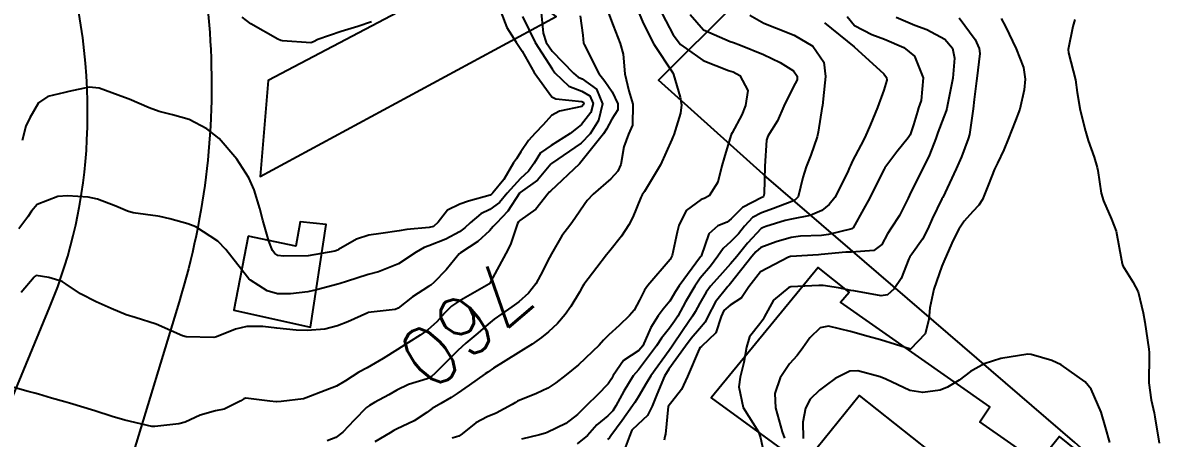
# Model space of a CAD drawing. Header units: metres. Extents: x 318500 to 325275, y 7408834 to 7428799.
# Drawn here: x 322217.8 to 322293.9, y 7422089 to 7422116.5 of the extents above; entities that cross this region are included whole.
import ezdxf
from ezdxf.enums import TextEntityAlignment as Align

# ---------------------------------------------------------------- set-up
doc = ezdxf.new("R2010")
doc.units = ezdxf.units.M
doc.header["$MEASUREMENT"] = 0
for name, color, linetype in [('Cotas', 45, 'Continuous'), ('Curvas de Nivel 1m', 11, 'Continuous'), ('Curvas de Nivel 5m', 15, 'Continuous'), ('Divisas', 45, 'Continuous'), ('Edificações', 30, 'Continuous'), ('Linha Férrea', 20, 'Continuous'), ('Vias Primárias', 230, 'Continuous')]:
    doc.layers.add(name, color=color, linetype=linetype)
doc.styles.add('Style-STANDARD', font='STANDARD.shx')

msp = doc.modelspace()

# ---------------------------------------------------------------- linework, layer by layer
at = {"layer": 'Curvas de Nivel 1m', "flags": 128}
for points, elevation in [([(322252.122, 7422117.198), (322252.235, 7422115.827), (322252.451, 7422115.194), (322252.852, 7422114.629), (322254.26, 7422113.169), (322254.576, 7422112.912), (322254.826, 7422112.783), (322255.782, 7422112.107), (322256.169, 7422111.14), (322255.905, 7422110.031), (322255.363, 7422109.151), (322254.771, 7422108.537), (322252.8, 7422107.189), (322252.749, 7422107.14), (322251.867, 7422106.071), (322250.731, 7422105.269), (322250.675, 7422105.211), (322249.906, 7422104.028), (322249.154, 7422103.233), (322248.933, 7422103), (322248.692, 7422102.709), (322247.919, 7422102.014), (322246.769, 7422101.269), (322246.669, 7422101.196), (322245.807, 7422100.13), (322244.991, 7422099.287), (322244.808, 7422099.128), (322244.646, 7422099.019), (322243.59, 7422098.351), (322242.624, 7422097.597), (322242.432, 7422097.513), (322240.856, 7422097.338), (322240.655, 7422097.304), (322240.619, 7422097.294), (322239.29, 7422096.68), (322238.606, 7422096.418), (322237.782, 7422096.202), (322236.601, 7422096.116), (322235.869, 7422096.139), (322234.603, 7422096.262), (322233.659, 7422096.38), (322232.604, 7422096.379), (322231.86, 7422096.203), (322230.593, 7422095.697), (322230.419, 7422095.655), (322228.593, 7422095.693), (322228.335, 7422095.763), (322226.605, 7422096.525), (322225.193, 7422096.969), (322224.614, 7422097.144), (322223.608, 7422097.57), (322222.624, 7422098.018), (322221.57, 7422098.537), (322220.636, 7422099.186), (322220.373, 7422099.349), (322219.481, 7422099.627), (322218.642, 7422099.756), (322218.565, 7422099.717), (322218.503, 7422099.641), (322217.645, 7422098.635)], 762), ([(322249.431, 7422117.232), (322249.835, 7422116.19), (322250.461, 7422115.216), (322250.851, 7422114.619), (322251.654, 7422113.202), (322252.814, 7422111.604), (322253.092, 7422111.465), (322254.811, 7422111.289), (322254.897, 7422111.245), (322254.932, 7422111.158), (322254.907, 7422111.06), (322254.807, 7422110.969), (322253.331, 7422110.653), (322252.797, 7422110.356), (322252.238, 7422109.746), (322251.719, 7422109.201), (322251.273, 7422108.705), (322250.761, 7422107.958), (322250.471, 7422107.497), (322250.29, 7422107.217), (322249.633, 7422106.121), (322248.911, 7422105.237), (322248.825, 7422105.142), (322248.728, 7422105.082), (322247.294, 7422104.689), (322246.718, 7422104.484), (322245.909, 7422104.081), (322245.291, 7422103.284), (322244.974, 7422103.009), (322244.695, 7422102.929), (322243.203, 7422102.801), (322242.691, 7422102.718), (322241.489, 7422102.537), (322240.686, 7422102.42), (322239.88, 7422102.16), (322238.672, 7422101.473), (322238.605, 7422101.437), (322238.433, 7422101.374), (322236.667, 7422101.064), (322235.042, 7422101.04), (322234.667, 7422101.085), (322234.454, 7422101.211), (322234.308, 7422101.425), (322234.069, 7422102.039), (322233.665, 7422103.436), (322233.468, 7422104.199), (322233.086, 7422105.445), (322232.732, 7422106.222), (322231.936, 7422107.462), (322230.77, 7422108.844), (322229.962, 7422109.488), (322228.786, 7422110.088), (322227.676, 7422110.404), (322226.791, 7422110.617), (322226.128, 7422110.875), (322224.799, 7422111.436), (322224.503, 7422111.563), (322222.809, 7422112.184), (322222.154, 7422112.246), (322220.805, 7422111.955), (322220.536, 7422111.882), (322219.405, 7422111.631), (322218.796, 7422111.201), (322218.226, 7422110.205), (322217.967, 7422109.648), (322217.714, 7422108.702)], 764), ([(322254.688, 7422116.964), (322254.868, 7422115.694), (322254.928, 7422115.159), (322254.954, 7422115.063), (322255.933, 7422113.143), (322256.326, 7422112.639), (322256.818, 7422111.925), (322257.191, 7422111.126), (322257.186, 7422110.745), (322256.795, 7422110.111), (322256.454, 7422109.466), (322256.255, 7422109.138), (322254.752, 7422107.279), (322254.643, 7422107.162), (322252.732, 7422105.349), (322252.65, 7422105.271), (322252.576, 7422105.192), (322251.755, 7422104.159), (322250.703, 7422103.396), (322250.608, 7422103.305), (322250.554, 7422103.212), (322250.08, 7422101.818), (322249.763, 7422101.224), (322248.757, 7422099.344), (322248.704, 7422099.239), (322248.679, 7422099.21), (322248.649, 7422099.192), (322247.412, 7422098.485), (322246.632, 7422098.039), (322246.178, 7422097.723), (322245.726, 7422097.279), (322245.2, 7422096.695), (322244.603, 7422096.15), (322244.103, 7422095.792), (322243.314, 7422095.309), (322242.585, 7422094.854), (322241.649, 7422094.259), (322240.573, 7422093.642), (322240.031, 7422093.348), (322239.144, 7422092.778), (322238.556, 7422092.416), (322237.797, 7422092.136), (322236.544, 7422091.646), (322236.357, 7422091.588), (322234.883, 7422091.417), (322234.577, 7422091.382), (322234.539, 7422091.379), (322234.14, 7422091.426), (322232.543, 7422091.618), (322232.407, 7422091.587), (322232.204, 7422091.455), (322231.095, 7422090.908), (322230.53, 7422090.79), (322229.519, 7422090.496), (322228.518, 7422090.037), (322228.101, 7422089.922), (322226.513, 7422089.739), (322226.3, 7422089.747), (322224.519, 7422090.172), (322223.674, 7422090.417), (322222.528, 7422090.785), (322220.856, 7422091.285), (322220.536, 7422091.376), (322219.666, 7422091.623), (322218.8, 7422091.894), (322218.543, 7422091.968), (322218.115, 7422092.074), (322216.548, 7422092.506)], 761), ([(322250.877, 7422116.923), (322251.71, 7422115.201), (322252.834, 7422113.446), (322253.019, 7422113.187), (322253.952, 7422112.304), (322254.818, 7422111.98), (322255.339, 7422111.676), (322255.552, 7422111.149), (322255.397, 7422110.555), (322254.789, 7422109.766), (322254.458, 7422109.492), (322254.037, 7422109.171), (322252.768, 7422108.375), (322252.073, 7422107.884), (322251.645, 7422107.201), (322251.278, 7422106.671), (322250.74, 7422106.186), (322249.86, 7422105.223), (322249.356, 7422104.595), (322248.713, 7422104.127), (322248.123, 7422103.834), (322247.417, 7422103.259), (322247.053, 7422102.906), (322246.691, 7422102.65), (322245.798, 7422102.165), (322244.677, 7422101.727), (322244.355, 7422101.615), (322243.832, 7422101.303), (322242.662, 7422100.541), (322241.33, 7422100.007), (322240.655, 7422099.813), (322239.212, 7422099.362), (322238.791, 7422099.225), (322238.647, 7422099.186), (322237.217, 7422098.816), (322236.639, 7422098.686), (322235.506, 7422098.542), (322234.637, 7422098.553), (322233.958, 7422098.748), (322232.845, 7422099.447), (322232.737, 7422099.544), (322232.643, 7422099.656), (322231.216, 7422101.472), (322230.678, 7422102.032), (322229.214, 7422102.973), (322228.695, 7422103.187), (322227.512, 7422103.518), (322226.846, 7422103.672), (322226.702, 7422103.694), (322225.068, 7422103.919), (322224.705, 7422104.025), (322223.919, 7422104.357), (322222.712, 7422104.825), (322222.085, 7422104.96), (322220.714, 7422105.029), (322220.087, 7422104.993), (322218.708, 7422104.473), (322218.332, 7422104.016), (322218.097, 7422103.646), (322217.484, 7422102.856)], 763), ([(322258.6, 7422117.113), (322258.881, 7422116.487), (322259.576, 7422115.099), (322260.832, 7422113.188), (322260.895, 7422113.079), (322261.321, 7422111.578), (322261.412, 7422111.071), (322261.35, 7422110.524), (322260.901, 7422109.078), (322260.868, 7422108.989), (322260.775, 7422108.762), (322260.024, 7422107.091), (322258.962, 7422105.336), (322258.808, 7422105.109), (322258.783, 7422105.055), (322258.727, 7422104.926), (322258.191, 7422103.632), (322257.927, 7422103.118), (322257.442, 7422102.369), (322256.674, 7422101.394), (322256.551, 7422101.253), (322256.453, 7422101.133), (322255.802, 7422100.284), (322254.952, 7422099.155), (322254.828, 7422098.977), (322254.643, 7422098.663), (322254.088, 7422097.708), (322253.711, 7422097.174), (322253.205, 7422096.587), (322252.602, 7422096.017), (322252.144, 7422095.648), (322251.525, 7422095.201), (322250.949, 7422094.844), (322250.584, 7422094.626), (322248.945, 7422093.606), (322248.571, 7422093.357), (322248.405, 7422093.242), (322247.33, 7422092.481), (322246.55, 7422091.932), (322246.147, 7422091.665), (322245.459, 7422091.276), (322244.881, 7422090.939), (322244.531, 7422090.685), (322243.692, 7422090.133), (322242.514, 7422089.565), (322242.355, 7422089.479), (322242.098, 7422089.324), (322241.098, 7422088.74)], 759), ([(322260.132, 7422117.091), (322260.87, 7422115.715), (322261.357, 7422115.073), (322262.844, 7422114.003), (322264.531, 7422113.336), (322264.833, 7422113.25), (322265.291, 7422113.023), (322265.816, 7422112.011), (322265.665, 7422111.017), (322265.408, 7422110.414), (322264.783, 7422109.22), (322264.711, 7422109.101), (322264.68, 7422109.031), (322264.233, 7422107.56), (322264.093, 7422107.037), (322263.828, 7422105.951), (322263.239, 7422105.045), (322262.908, 7422104.868), (322262.726, 7422104.797), (322261.716, 7422104.064), (322261.234, 7422103.072), (322261.136, 7422102.631), (322260.785, 7422101.078), (322260.667, 7422100.827), (322259.186, 7422099.102), (322258.966, 7422098.784), (322258.635, 7422098.118), (322258.272, 7422097.466), (322257.977, 7422097.116), (322257.283, 7422096.45), (322256.601, 7422095.831), (322256.255, 7422095.476), (322255.949, 7422095.14), (322254.577, 7422093.834), (322253.778, 7422093.172), (322253.096, 7422092.648), (322252.557, 7422092.296), (322251.807, 7422091.942), (322250.543, 7422091.42), (322250.405, 7422091.349), (322250.198, 7422091.215), (322249.125, 7422090.638), (322248.527, 7422090.391), (322247.778, 7422089.991), (322246.873, 7422089.256), (322246.65, 7422089.117), (322246.508, 7422089.061), (322246.22, 7422088.978)], 758), ([(322261.988, 7422117.064), (322262.875, 7422116.039), (322264.633, 7422115.263), (322264.862, 7422115.19), (322265.316, 7422115.023), (322266.851, 7422114.406), (322267.949, 7422113.878), (322268.835, 7422113.33), (322269.073, 7422112.968), (322269.076, 7422112.719), (322268.823, 7422112.233), (322268.192, 7422110.979), (322267.767, 7422110.014), (322267.14, 7422108.995), (322267.04, 7422108.732), (322266.931, 7422106.997), (322266.901, 7422105.167), (322266.853, 7422104.998), (322266.781, 7422104.948), (322266.729, 7422104.926), (322265.468, 7422104.27), (322264.707, 7422103.523), (322264.448, 7422103.289), (322263.823, 7422103.039), (322263.216, 7422102.521), (322262.707, 7422101.05), (322262.696, 7422101.024), (322262.669, 7422100.993), (322261.261, 7422099.071), (322261.027, 7422098.692), (322260.635, 7422098.066), (322260.196, 7422097.517), (322259.871, 7422097.091), (322259.392, 7422096.315), (322258.845, 7422095.106), (322258.587, 7422094.794), (322257.581, 7422094.119), (322256.887, 7422093.127), (322256.784, 7422092.91), (322256.562, 7422092.567), (322255.851, 7422091.84), (322255.122, 7422091.151), (322254.834, 7422090.857), (322254.531, 7422090.534), (322253.751, 7422089.943), (322252.513, 7422089.358), (322252.395, 7422089.307), (322252.013, 7422089.195), (322250.811, 7422088.903)], 757), ([(322265.938, 7422117.014), (322266.882, 7422116.481), (322267.715, 7422116.15), (322268.871, 7422115.678), (322270.122, 7422114.957), (322270.844, 7422113.901), (322270.951, 7422112.948), (322270.815, 7422111.478), (322270.75, 7422111.011), (322270.74, 7422110.951), (322270.479, 7422109.259), (322270.406, 7422108.954), (322269.99, 7422107.729), (322269.673, 7422106.961), (322269.45, 7422106.256), (322269.143, 7422104.966), (322268.936, 7422104.759), (322268.725, 7422104.669), (322267.514, 7422104.192), (322266.714, 7422103.913), (322266.122, 7422103.596), (322265.591, 7422103.017), (322265.198, 7422102.517), (322264.685, 7422102.007), (322264.17, 7422101.543), (322263.822, 7422101.038), (322263.332, 7422100.375), (322262.655, 7422099.57), (322262.29, 7422099.055), (322261.684, 7422098.015), (322261.169, 7422097.072), (322260.958, 7422096.731), (322260.608, 7422096.273), (322260.09, 7422095.595), (322259.762, 7422095.092), (322258.574, 7422093.509), (322258.379, 7422093.305), (322258.22, 7422093.114), (322257.586, 7422092.089), (322257.072, 7422091.125), (322256.865, 7422090.796), (322256.53, 7422090.466), (322255.807, 7422089.855), (322255.186, 7422089.15), (322254.504, 7422088.603)], 756), ([(322272.396, 7422116.927), (322272.881, 7422116.324), (322274.039, 7422115.736), (322274.868, 7422115.43), (322276.153, 7422114.877), (322276.851, 7422114.292), (322277.441, 7422112.861), (322277.307, 7422111.354), (322277.13, 7422110.865), (322277.048, 7422110.625), (322276.793, 7422109.743), (322276.563, 7422109.092), (322276.432, 7422108.873), (322275.692, 7422107.955), (322274.886, 7422106.889), (322274.837, 7422106.801), (322274.747, 7422106.608), (322273.903, 7422104.902), (322273.483, 7422104.145), (322272.797, 7422102.919), (322272.751, 7422102.868), (322272.699, 7422102.847), (322271.167, 7422102.469), (322270.692, 7422102.409), (322269.296, 7422102.359), (322268.69, 7422102.274), (322267.683, 7422101.987), (322266.679, 7422101.603), (322266.346, 7422101.334), (322266.076, 7422101.009), (322264.652, 7422099.222), (322264.564, 7422099.117), (322264.485, 7422099.032), (322263.665, 7422098.009), (322263.169, 7422097.045), (322262.993, 7422096.668), (322262.608, 7422096.232), (322262.066, 7422095.59), (322261.688, 7422095.064), (322260.575, 7422093.549), (322260.298, 7422093.084), (322259.772, 7422091.871), (322259.468, 7422091.096), (322259.156, 7422090.475), (322258.522, 7422089.89), (322258.133, 7422089.496), (322257.957, 7422089.116), (322257.58, 7422088.039)], 754), ([(322275.632, 7422116.883), (322276.882, 7422116.359), (322277.677, 7422116.059), (322278.869, 7422115.423), (322279.371, 7422114.832), (322279.515, 7422114.165), (322279.408, 7422112.831), (322279.043, 7422111.067), (322279.001, 7422110.837), (322278.964, 7422110.681), (322278.801, 7422110.271), (322278.395, 7422109.237), (322278.27, 7422108.848), (322277.861, 7422107.756), (322277.412, 7422106.86), (322276.736, 7422105.51), (322276.531, 7422105.073), (322276.44, 7422104.873), (322275.865, 7422103.726), (322275.309, 7422102.884), (322275.063, 7422102.518), (322274.684, 7422101.808), (322274.163, 7422101.413), (322272.676, 7422101.312), (322272.304, 7422101.297), (322270.673, 7422101.141), (322270.492, 7422101.132), (322268.671, 7422101.017), (322268.633, 7422101.009), (322268.51, 7422100.972), (322266.66, 7422099.998), (322265.868, 7422099.012), (322265.384, 7422098.273), (322264.632, 7422097.799), (322264.219, 7422097.442), (322264.053, 7422097.036), (322263.687, 7422095.955), (322262.731, 7422095.049), (322262.651, 7422094.988), (322262.588, 7422094.88), (322261.807, 7422093.061), (322261.422, 7422092.202), (322260.54, 7422091.08), (322260.346, 7422089.249), (322260.307, 7422089.083), (322260.27, 7422088.846)], 753), ([(322279.817, 7422116.826), (322280.869, 7422115.397), (322281.15, 7422114.807), (322281.194, 7422114.468), (322280.989, 7422112.808), (322280.97, 7422112.667), (322280.816, 7422111.428), (322280.745, 7422110.811), (322280.499, 7422109.1), (322280.421, 7422108.815), (322279.965, 7422107.619), (322279.627, 7422106.827), (322278.731, 7422104.935), (322278.68, 7422104.841), (322278.036, 7422103.524), (322277.736, 7422102.854), (322277.38, 7422102.169), (322276.675, 7422101.179), (322276.543, 7422101), (322276.484, 7422100.872), (322275.984, 7422099.549), (322275.52, 7422098.881), (322275.058, 7422098.472), (322274.643, 7422098.405), (322272.833, 7422098.731), (322272.648, 7422098.77), (322271.823, 7422098.932), (322270.809, 7422099.105), (322270.652, 7422099.105), (322270.512, 7422099.09), (322268.65, 7422098.996), (322268.524, 7422098.972), (322267.508, 7422098.116), (322266.897, 7422096.996), (322266.805, 7422096.809), (322266.613, 7422096.556), (322265.913, 7422095.698), (322265.719, 7422095.013), (322265.549, 7422093.984), (322265.297, 7422093.019), (322265.206, 7422092.375), (322265.507, 7422091.015), (322266.516, 7422089.385), (322266.659, 7422088.998), (322266.972, 7422087.47)], 752), ([(322282.608, 7422116.793), (322282.882, 7422116.251), (322283.602, 7422114.779), (322284.08, 7422113.533), (322284.195, 7422112.77), (322284.126, 7422112.073), (322283.831, 7422110.775), (322283.556, 7422110.021), (322283.073, 7422108.786), (322282.769, 7422108.088), (322282.35, 7422107.2), (322282.171, 7422106.796), (322281.752, 7422105.787), (322281.354, 7422104.804), (322281.117, 7422104.413), (322280.718, 7422103.998), (322280.16, 7422103.367), (322279.807, 7422102.823), (322279.421, 7422102.097), (322278.86, 7422100.837), (322278.665, 7422100.369), (322278.144, 7422098.848), (322277.87, 7422097.613), (322277.797, 7422096.852), (322277.575, 7422095.886), (322276.59, 7422094.87), (322274.599, 7422095.489), (322273.791, 7422095.713), (322272.607, 7422096.043), (322271.154, 7422096.4), (322270.61, 7422096.299), (322269.928, 7422095.629), (322269.464, 7422094.961), (322269.086, 7422094.464), (322268.579, 7422093.913), (322267.943, 7422092.979), (322267.607, 7422091.932), (322267.644, 7422090.983), (322268.087, 7422089.406), (322268.232, 7422088.974)], 751)]:
    msp.add_lwpolyline(points, dxfattribs=dict(at, elevation=elevation))
at = {"layer": 'Curvas de Nivel 5m', "flags": 128}
for points, elevation in [([(322240.872, 7422116.573), (322239.957, 7422116.272), (322238.866, 7422115.92), (322237.321, 7422115.393), (322237.015, 7422115.241), (322236.857, 7422115.187), (322234.973, 7422115.314), (322234.859, 7422115.336), (322234.666, 7422115.432), (322232.87, 7422116.446), (322232.295, 7422116.879)], 765), ([(322256.571, 7422117.135), (322256.878, 7422116.321), (322257.339, 7422115.125), (322257.545, 7422114.428), (322257.657, 7422113.122), (322257.93, 7422112.007), (322258.196, 7422111.116), (322258.176, 7422109.73), (322257.909, 7422109.119), (322257.602, 7422108.287), (322257.397, 7422107.124), (322257.204, 7422106.667), (322256.74, 7422106.156), (322255.56, 7422105.148), (322255.156, 7422104.721), (322254.714, 7422104.081), (322254.345, 7422103.525), (322254.073, 7422103.169), (322253.488, 7422102.378), (322252.798, 7422101.188), (322252.668, 7422100.941), (322252.079, 7422099.772), (322251.762, 7422099.199), (322251.266, 7422098.578), (322250.632, 7422098.014), (322250.172, 7422097.671), (322249.508, 7422097.227), (322248.99, 7422096.858), (322248.609, 7422096.536), (322247.914, 7422095.937), (322247.118, 7422095.262), (322246.585, 7422094.792), (322245.093, 7422093.282), (322244.815, 7422093.037), (322244.564, 7422092.919), (322243.328, 7422092.539), (322242.553, 7422092.16), (322242.022, 7422091.851), (322241.058, 7422091.335), (322240.73, 7422091.145), (322240.535, 7422091.001), (322239.708, 7422090.166), (322238.968, 7422089.363), (322238.506, 7422089.01), (322237.92, 7422088.794)], 760), ([(322270.883, 7422116.507), (322272.86, 7422114.92), (322274.833, 7422113.114), (322275.004, 7422112.888), (322275.013, 7422112.703), (322274.822, 7422112.052), (322274.412, 7422110.896), (322273.936, 7422109.76), (322273.556, 7422108.908), (322273.293, 7422108.391), (322272.756, 7422107.349), (322272.616, 7422107.058), (322272.555, 7422106.923), (322272.406, 7422106.584), (322271.569, 7422104.937), (322271.211, 7422104.454), (322270.717, 7422104.071), (322269.939, 7422103.73), (322268.708, 7422103.489), (322268.288, 7422103.394), (322266.999, 7422102.996), (322266.773, 7422102.925), (322266.698, 7422102.877), (322265.789, 7422101.907), (322265.078, 7422101.024), (322264.665, 7422100.521), (322263.955, 7422099.74), (322263.34, 7422099.043), (322263.047, 7422098.643), (322262.633, 7422097.931), (322262.325, 7422097.354), (322262.143, 7422097.057), (322261.519, 7422096.153), (322260.796, 7422095.077), (322260.587, 7422094.787), (322259.378, 7422093.098), (322259.074, 7422092.59), (322258.549, 7422091.704), (322258.316, 7422091.34), (322258.174, 7422091.114), (322257.489, 7422090.157), (322256.722, 7422089.128), (322256.633, 7422089.005), (322256.508, 7422088.885)], 755), ([(322287.488, 7422116.724), (322287.345, 7422116.263), (322287.047, 7422114.728), (322287.064, 7422114.52), (322287.536, 7422112.723), (322287.647, 7422111.897), (322287.842, 7422110.72), (322288.192, 7422109.313), (322288.36, 7422108.714), (322288.763, 7422107.599), (322288.962, 7422106.915), (322289.006, 7422106.706), (322289.241, 7422105.209), (322289.377, 7422104.7), (322289.919, 7422103.484), (322290.23, 7422102.687), (322290.588, 7422100.764), (322290.595, 7422100.681), (322290.598, 7422100.61), (322290.667, 7422100.388), (322291.325, 7422099.338), (322291.678, 7422098.665), (322292.009, 7422097.28), (322292.12, 7422096.658), (322292.38, 7422094.866), (322292.401, 7422094.653), (322292.407, 7422094.471), (322292.394, 7422092.653), (322292.553, 7422091.51), (322292.743, 7422090.648), (322292.795, 7422090.388), (322293.08, 7422088.644)], 750), ([(322289.797, 7422088.691), (322289.507, 7422089.714), (322289.224, 7422090.7), (322288.563, 7422092.225), (322288.172, 7422092.714), (322286.581, 7422093.833), (322285.967, 7422094.122), (322284.588, 7422094.525), (322284.363, 7422094.539), (322282.585, 7422094.247), (322281.481, 7422093.901), (322280.576, 7422093.386), (322279.812, 7422092.821), (322279.046, 7422092.349), (322278.56, 7422092.167), (322277.417, 7422091.997), (322276.559, 7422092.129), (322274.963, 7422092.886), (322274.572, 7422093.045), (322273.098, 7422093.434), (322272.575, 7422093.421), (322271.597, 7422092.935), (322271.01, 7422092.496), (322270.558, 7422092.156), (322269.95, 7422091.555), (322269.629, 7422090.959), (322269.448, 7422090.039), (322269.479, 7422088.96)], 750)]:
    msp.add_lwpolyline(points, dxfattribs=dict(at, elevation=elevation))
at = {"layer": 'Divisas'}
msp.add_lwpolyline([(322379.634, 7422018.524), (322370.068, 7422024.893), (322364.2, 7422028.418), (322355.706, 7422034.66), (322340.408, 7422045.859), (322328.886, 7422054.877), (322316.132, 7422065.293), (322308.997, 7422070.805), (322293.129, 7422083.692), (322287.486, 7422088.694), (322267.05, 7422106.272), (322259.896, 7422112.703), (322280.636, 7422133.377), (322257.89, 7422148.633), (322240.998, 7422163.761), (322227.142, 7422181.34), (322210.616, 7422200.757)], dxfattribs=at)
at = {"layer": 'Edificações'}
for points in [[(322248.607, 7422120.376), (322234.018, 7422112.688), (322233.488, 7422106.325), (322253.116, 7422116.93)], [(322232.691, 7422102.362), (322231.745, 7422097.461), (322236.821, 7422096.343), (322237.853, 7422103.136), (322236.132, 7422103.308), (322235.852, 7422101.712)], [(322276.904, 7422086.76), (322279.46, 7422084.628), (322278.801, 7422083.805), (322280.778, 7422082.24), (322281.602, 7422083.146), (322285.062, 7422080.099), (322281.025, 7422075.734), (322284.074, 7422072.77), (322288.935, 7422077.299), (322292.479, 7422081.501), (322288.032, 7422084.963), (322289.35, 7422086.775), (322286.466, 7422089.081), (322285.066, 7422087.351), (322281.193, 7422090.069), (322281.852, 7422091.057), (322271.959, 7422097.989), (322272.536, 7422098.648), (322270.476, 7422100.295), (322263.39, 7422091.648), (322269.487, 7422087.201), (322273.195, 7422091.813), (322277.878, 7422088.089)]]:
    msp.add_lwpolyline(points, close=True, dxfattribs=at)
at = {"layer": 'Linha Férrea'}
for points in [[(322143.825, 7422393.254, 0.177055), (322348.62, 7422102.056), (322434.806, 7422041.149, -0.110991), (322629.993, 7421830.678), (322682.61, 7421743.599), (322746.773, 7421641.593), (322762.264, 7421616.034), (322784.09, 7421580.598, 0.089131), (322895.412, 7421449.131), (322994.737, 7421367.338, -0.08158), (323134.171, 7421212.836), (323192.504, 7421114.159, 0.09806), (323348.116, 7420944.919), (323507.932, 7420825.984), (323699.619, 7420681.705), (323733.067, 7420655.668, -0.104587), (323843.705, 7420529.863, -0.339852), (323771.4, 7420065.587)], [(323771.4, 7420065.587, 0.339852), (323843.705, 7420529.863, 0.104587), (323733.067, 7420655.668), (323699.619, 7420681.705), (323507.932, 7420825.984), (323348.116, 7420944.919, -0.09806), (323192.504, 7421114.159), (323134.171, 7421212.836, 0.08158), (322994.737, 7421367.338), (322895.412, 7421449.131, -0.089131), (322784.09, 7421580.598), (322762.264, 7421616.034), (322746.773, 7421641.593), (322682.61, 7421743.599), (322629.993, 7421830.678, 0.110991), (322434.806, 7422041.149), (322348.62, 7422102.056, -0.177055), (322143.825, 7422393.254)], [(322140.246, 7422392.292, 0.177815), (322346.493, 7422099.021), (322440.925, 7422031.999, -0.098061), (322613.888, 7421848.216), (322683.948, 7421733.892), (322746.506, 7421634.335), (322780.475, 7421578.692, 0.094269), (322901.272, 7421438.87), (322999.189, 7421358.366, -0.08072), (323136.386, 7421201.409), (323184.599, 7421119.369, 0.102464), (323355.759, 7420933.913), (323510.091, 7420819.318), (323694.288, 7420680.697, -0.007988), (323738.117, 7420646.682, -0.098634), (323840.146, 7420527.887, -0.339824), (323768.602, 7420068.543)], [(323768.602, 7420068.543, 0.339824), (323840.146, 7420527.887, 0.098634), (323738.117, 7420646.682, 0.007988), (323694.288, 7420680.697), (323510.091, 7420819.318), (323355.759, 7420933.913, -0.102464), (323184.599, 7421119.369), (323136.386, 7421201.409, 0.08072), (322999.189, 7421358.366), (322901.272, 7421438.87, -0.094269), (322780.475, 7421578.692), (322746.506, 7421634.335), (322683.948, 7421733.892), (322613.888, 7421848.216, 0.098061), (322440.925, 7422031.999), (322346.493, 7422099.021, -0.177815), (322140.246, 7422392.292)]]:
    msp.add_lwpolyline(points, format="xyb", dxfattribs=at)
at = {"layer": 'Vias Primárias'}
for points in [[(323715.644, 7420145.548, 0), (323709.04, 7420132.939)], [(323831.088, 7420001.787, 0), (323833.844, 7420008.443, 0.220888)], [(322217.114, 7422144.948, -0.068022), (322226.218, 7422130.92, -0.0927), (322230.143, 7422115.857, -0.091784), (322228.119, 7422098.018), (322224.95, 7422087.627), (322213.818, 7422060.669)], [(322115.495, 7421961.886), (322126.131, 7421970.301), (322135.971, 7421978.82), (322150.885, 7421992.212), (322159.308, 7422000), (322166.966, 7422007.447), (322171.699, 7422012.542), (322182.267, 7422022.267), (322188.348, 7422026.89), (322189.683, 7422027.618), (322191.14, 7422029.195), (322192.111, 7422031.257), (322199.757, 7422050.181), (322209.923, 7422074.384), (322219.552, 7422097.681, 0.086907), (322222.009, 7422108.745, 0.086675), (322220.29, 7422122.131, 0.277864), (322215.748, 7422126.18, 0.109052), (322211.82, 7422126.057), (322207.27, 7422124.704), (322206.533, 7422124.213)]]:
    msp.add_lwpolyline(points, format="xyb", dxfattribs=at)

# ---------------------------------------------------------------- texts
at = {"layer": 'Cotas', "style": 'Style-STANDARD'}
msp.add_text('760', height=4, rotation=220.68688, dxfattribs=at).set_placement((322247.109, 7422096.493, 760), align=Align.MIDDLE_CENTER)

doc.saveas('drawing.dxf')
